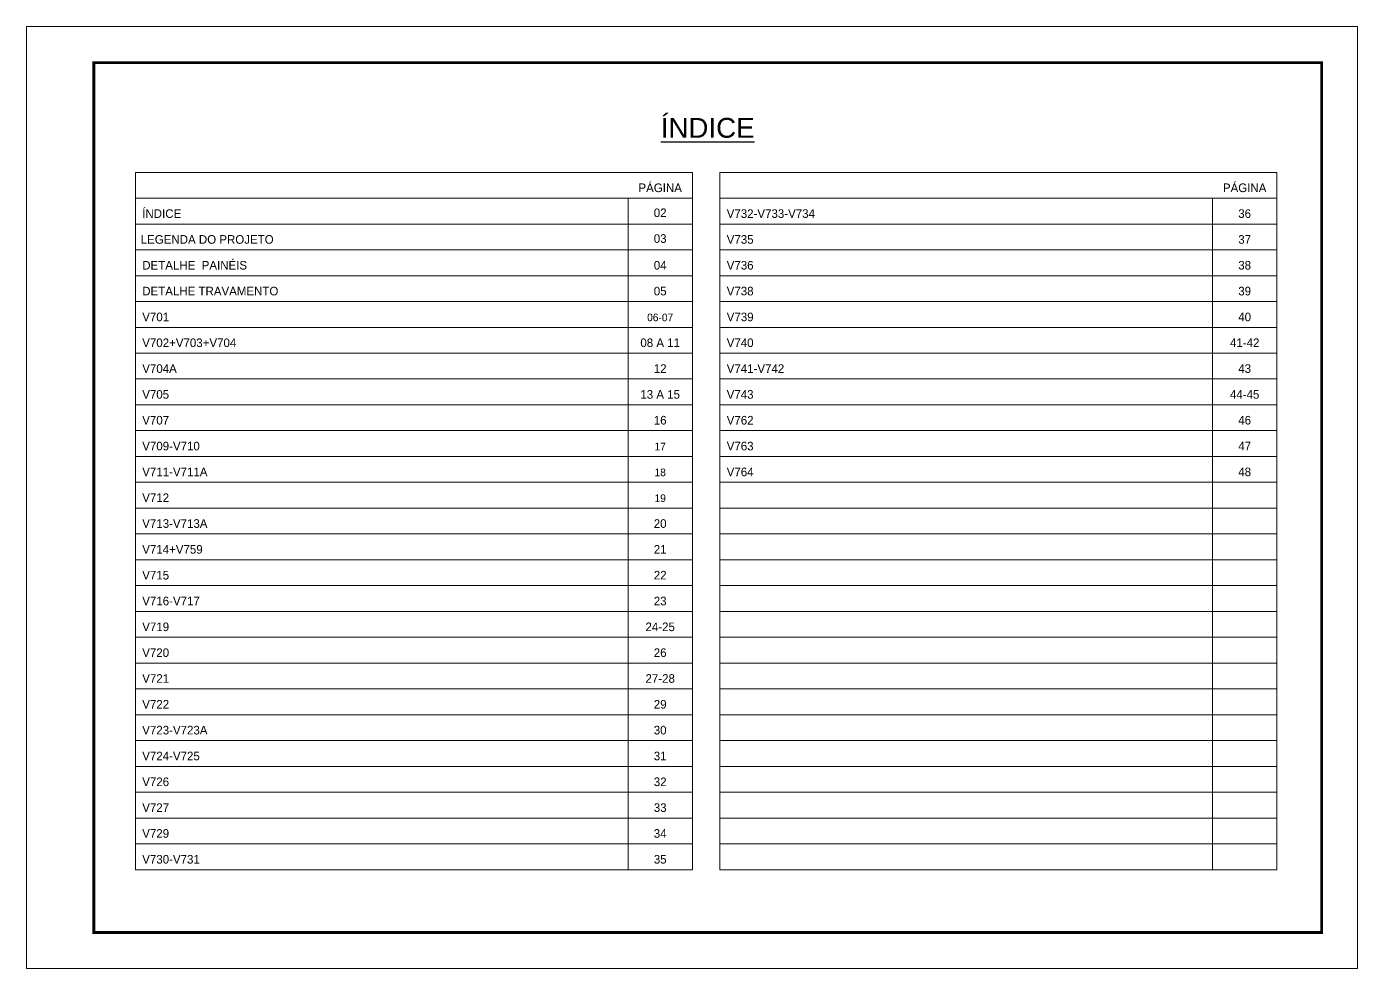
# Model space of a CAD drawing. Extents: x -20960 to -5926, y -2106 to 21915.
# Drawn here: x -10608 to -9123, y 20865 to 21915 of the extents above; entities that cross this region are included whole.
import ezdxf
from ezdxf.enums import TextEntityAlignment as Align

# ---------------------------------------------------------------- set-up
doc = ezdxf.new("R2010")
doc.units = 0
doc.layers.add('CARIMBO', color=255, linetype='Continuous', lineweight=9)
doc.layers.add('Folhas', color=255, linetype='Continuous', lineweight=9)
doc.styles.add('ARIAL', font='arial.ttf')
doc.styles.add('Tecnologia', font='')
doc.styles.get('Tecnologia').set_extended_font_data('Forgotten Futurist')

msp = doc.modelspace()

# ---------------------------------------------------------------- linework, layer by layer
at = {"layer": 'CARIMBO'}
for p, q in [((-10486.97, 21752.9), (-9865.59, 21752.9)), ((-10486.97, 21752.9), (-9865.59, 21752.9)), ((-10486.97, 21752.9), (-10486.97, 20975.4)), ((-9865.59, 21752.9), (-9865.59, 20975.4)), ((-9834.76, 21752.9), (-9213.38, 21752.9)), ((-9834.76, 21752.9), (-9213.38, 21752.9)), ((-9834.76, 21752.9), (-9834.76, 20975.4)), ((-9213.38, 21752.9), (-9213.38, 20975.4)), ((-10486.97, 21724.1), (-9865.59, 21724.1)), ((-10486.97, 21724.1), (-9865.59, 21724.1)), ((-10486.97, 21724.1), (-9865.59, 21724.1)), ((-9937.41, 21724.1), (-9937.41, 20975.4)), ((-9834.76, 21724.1), (-9213.38, 21724.1)), ((-9834.76, 21724.1), (-9213.38, 21724.1)), ((-9834.76, 21724.1), (-9213.38, 21724.1)), ((-9285.2, 21724.1), (-9285.2, 20975.4)), ((-10486.97, 21695.31), (-9865.59, 21695.31)), ((-9834.76, 21695.31), (-9213.38, 21695.31)), ((-10486.97, 21666.51), (-9865.59, 21666.51)), ((-9834.76, 21666.51), (-9213.38, 21666.51)), ((-10486.97, 21637.72), (-9865.59, 21637.72)), ((-10486.97, 21637.72), (-9865.59, 21637.72)), ((-9834.76, 21637.72), (-9213.38, 21637.72)), ((-9834.76, 21637.72), (-9213.38, 21637.72)), ((-10486.97, 21608.92), (-9865.59, 21608.92)), ((-10486.97, 21608.92), (-9865.59, 21608.92)), ((-10486.97, 21608.92), (-9865.59, 21608.92)), ((-9834.76, 21608.92), (-9213.38, 21608.92)), ((-9834.76, 21608.92), (-9213.38, 21608.92)), ((-9834.76, 21608.92), (-9213.38, 21608.92)), ((-10486.97, 21580.12), (-9865.59, 21580.12)), ((-9834.76, 21580.12), (-9213.38, 21580.12)), ((-10486.97, 21551.33), (-9865.59, 21551.33)), ((-9834.76, 21551.33), (-9213.38, 21551.33)), ((-10486.97, 21522.53), (-9865.59, 21522.53)), ((-9834.76, 21522.53), (-9213.38, 21522.53)), ((-10486.97, 21493.73), (-9865.59, 21493.73)), ((-9834.76, 21493.73), (-9213.38, 21493.73)), ((-10486.97, 21464.94), (-9865.59, 21464.94)), ((-9834.76, 21464.94), (-9213.38, 21464.94)), ((-10486.97, 21436.14), (-9865.59, 21436.14)), ((-9834.76, 21436.14), (-9213.38, 21436.14)), ((-10486.97, 21407.35), (-9865.59, 21407.35)), ((-9834.76, 21407.35), (-9213.38, 21407.35)), ((-10486.97, 21378.55), (-9865.59, 21378.55)), ((-9834.76, 21378.55), (-9213.38, 21378.55)), ((-10486.97, 21349.75), (-9865.59, 21349.75)), ((-9834.76, 21349.75), (-9213.38, 21349.75)), ((-10486.97, 21320.96), (-9865.59, 21320.96)), ((-9834.76, 21320.96), (-9213.38, 21320.96)), ((-10486.97, 21292.16), (-9865.59, 21292.16)), ((-9834.76, 21292.16), (-9213.38, 21292.16)), ((-10486.97, 21263.37), (-9865.59, 21263.37)), ((-9834.76, 21263.37), (-9213.38, 21263.37)), ((-10486.97, 21234.57), (-9865.59, 21234.57)), ((-9834.76, 21234.57), (-9213.38, 21234.57)), ((-10486.97, 21205.77), (-9865.59, 21205.77)), ((-9834.76, 21205.77), (-9213.38, 21205.77)), ((-10486.97, 21176.98), (-9865.59, 21176.98)), ((-9834.76, 21176.98), (-9213.38, 21176.98)), ((-10486.97, 21148.18), (-9865.59, 21148.18)), ((-9834.76, 21148.18), (-9213.38, 21148.18)), ((-10486.97, 21119.38), (-9865.59, 21119.38)), ((-9834.76, 21119.38), (-9213.38, 21119.38)), ((-10486.97, 21090.59), (-9865.59, 21090.59)), ((-10486.97, 21090.59), (-9865.59, 21090.59)), ((-9834.76, 21090.59), (-9213.38, 21090.59)), ((-9834.76, 21090.59), (-9213.38, 21090.59)), ((-10486.97, 21061.79), (-9865.59, 21061.79)), ((-9834.76, 21061.79), (-9213.38, 21061.79)), ((-10486.97, 21033), (-9865.59, 21033)), ((-9834.76, 21033), (-9213.38, 21033)), ((-10486.97, 21004.2), (-9865.59, 21004.2)), ((-9834.76, 21004.2), (-9213.38, 21004.2)), ((-10486.97, 20975.4), (-9865.59, 20975.4)), ((-9834.76, 20975.4), (-9213.38, 20975.4))]:
    msp.add_line(p, q, dxfattribs=at)
at = {"layer": 'Folhas'}
msp.add_lwpolyline([(-10608.5, 20865.39), (-9123.5, 20865.39), (-9123.5, 21915.39), (-10608.5, 21915.39)], close=True, dxfattribs=at)
at = {"layer": 'Folhas', "color": 30, "const_width": 3}
msp.add_lwpolyline([(-10533.5, 20905.39), (-9163.5, 20905.39), (-9163.5, 21875.39), (-10533.5, 21875.39)], close=True, dxfattribs=at)

# ---------------------------------------------------------------- texts
at = {"color": 0, "linetype": 'Continuous', "ltscale": 5, "style": 'ARIAL'}
msp.add_text('%%UÍNDICE', height=22.118, dxfattribs=at).set_placement((-9848.5, 21791.51), align=Align.CENTER)
at = {"layer": 'CARIMBO', "style": 'Tecnologia'}
for s, height, p in [('PÁGINA', 9.599, (-9901.5, 21730.91)), ('PÁGINA', 9.599, (-9249.29, 21730.91)), ('02', 9.599, (-9901.5, 21703.08)), ('36', 9.599, (-9249.29, 21702.12)), ('03', 9.599, (-9901.5, 21674.29)), ('37', 9.599, (-9249.29, 21673.32)), ('04', 9.599, (-9901.5, 21644.52)), ('38', 9.599, (-9249.29, 21644.52)), ('05', 9.599, (-9901.5, 21615.73)), ('39', 9.599, (-9249.29, 21615.73)), ('06-07', 8.5, (-9901.5, 21586.93)), ('40', 9.599, (-9249.29, 21586.93)), ('08 A 11', 9.599, (-9901.5, 21558.13)), ('41-42', 9.599, (-9249.29, 21558.13)), ('12', 9.599, (-9901.5, 21529.34)), ('43', 9.599, (-9249.29, 21529.34)), ('13 A 15', 9.599, (-9901.5, 21500.54)), ('44-45', 9.599, (-9249.29, 21500.54)), ('16', 9.599, (-9901.5, 21471.75)), ('46', 9.599, (-9249.29, 21471.75)), ('17', 8.5, (-9901.5, 21442.95)), ('47', 9.599, (-9249.29, 21442.95)), ('18', 8.5, (-9901.5, 21414.15)), ('48', 9.599, (-9249.29, 21414.15)), ('19', 8.5, (-9901.5, 21385.36)), ('20', 9.599, (-9901.5, 21356.56)), ('21', 9.599, (-9901.5, 21327.76)), ('22', 9.599, (-9901.5, 21298.97)), ('23', 9.599, (-9901.5, 21270.17)), ('24-25', 9.599, (-9901.5, 21241.38)), ('26', 9.599, (-9901.5, 21212.58)), ('27-28', 9.599, (-9901.5, 21183.78)), ('29', 9.599, (-9901.5, 21154.99)), ('30', 9.599, (-9901.5, 21126.19)), ('31', 9.599, (-9901.5, 21097.39)), ('32', 9.599, (-9901.5, 21068.6)), ('33', 9.599, (-9901.5, 21039.8)), ('34', 9.599, (-9901.5, 21011.01)), ('35', 9.599, (-9901.5, 20982.21))]:
    msp.add_text(s, height=height, dxfattribs=at).set_placement(p, align=Align.CENTER)
for s, height, p in [('ÍNDICE', 9.599, (-10479.47, 21702.12)), ('V732-V733-V734', 9.5987, (-9827.27, 21702.12)), ('LEGENDA DO PROJETO', 9.5987, (-10481.18, 21673.32)), ('V735', 9.599, (-9827.27, 21673.32)), ('DETALHE  PAINÉIS', 9.5987, (-10479.47, 21644.52)), ('V736', 9.599, (-9827.27, 21644.52)), ('DETALHE TRAVAMENTO', 9.5987, (-10479.47, 21615.73)), ('V738', 9.599, (-9827.27, 21615.73)), ('V701', 9.599, (-10479.47, 21586.93)), ('V739', 9.599, (-9827.27, 21586.93)), ('V702+V703+V704', 9.5987, (-10479.47, 21558.13)), ('V740', 9.599, (-9827.27, 21558.13)), ('V704A', 9.599, (-10479.47, 21529.34)), ('V741-V742', 9.599, (-9827.27, 21529.34)), ('V705', 9.599, (-10479.47, 21500.54)), ('V743', 9.599, (-9827.27, 21500.54)), ('V707', 9.599, (-10479.47, 21471.75)), ('V762', 9.599, (-9827.27, 21471.75)), ('V709-V710', 9.599, (-10479.47, 21442.95)), ('V763', 9.599, (-9827.27, 21442.95)), ('V711-V711A', 9.599, (-10479.47, 21414.15)), ('V764', 9.599, (-9827.27, 21414.15)), ('V712', 9.599, (-10479.47, 21385.36)), ('V713-V713A', 9.599, (-10479.47, 21356.56)), ('V714+V759', 9.599, (-10479.47, 21327.76)), ('V715', 9.599, (-10479.47, 21298.97)), ('V716-V717', 9.599, (-10479.47, 21270.17)), ('V719', 9.599, (-10479.47, 21241.38)), ('V720', 9.599, (-10479.47, 21212.58)), ('V721', 9.599, (-10479.47, 21183.78)), ('V722', 9.599, (-10479.47, 21154.99)), ('V723-V723A', 9.599, (-10479.47, 21126.19)), ('V724-V725', 9.599, (-10479.47, 21097.39)), ('V726', 9.599, (-10479.47, 21068.6)), ('V727', 9.599, (-10479.47, 21039.8)), ('V729', 9.599, (-10479.47, 21011.01)), ('V730-V731', 9.599, (-10479.47, 20982.21))]:
    msp.add_text(s, height=height, dxfattribs=at).set_placement(p)

doc.saveas('drawing.dxf')
